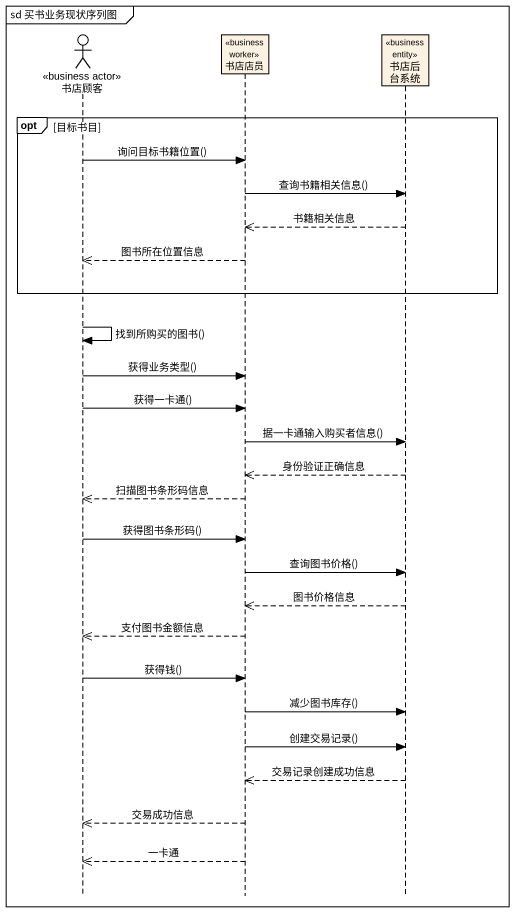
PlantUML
@startuml
mainframe sd 买书业务现状序列图
hide footbox
actor 书店顾客 <<business actor>>
participant 书店店员 <<business worker>>
participant 书店后台系统 <<business entity>>

opt 目标书目
  书店顾客 -> 书店店员 : 询问目标书籍位置()
  书店店员 -> 书店后台系统 : 查询书籍相关信息()
  书店后台系统 -->> 书店店员 : 书籍相关信息
  书店店员 -->> 书店顾客 : 图书所在位置信息
end
书店顾客 -> 书店顾客 : 找到所购买的图书()
书店顾客 -> 书店店员 : 获得业务类型()
书店顾客 -> 书店店员 : 获得一卡通()
书店店员 -> 书店后台系统 : 据一卡通输入购买者信息()
书店后台系统 -->> 书店店员 : 身份验证正确信息
书店店员 -->> 书店顾客 : 扫描图书条形码信息
书店顾客 -> 书店店员 : 获得图书条形码()
书店店员 -> 书店后台系统 : 查询图书价格()
书店后台系统 -->> 书店店员 : 图书价格信息
书店店员 -->> 书店顾客 : 支付图书金额信息
书店顾客 -> 书店店员 : 获得钱()
书店店员 -> 书店后台系统 : 减少图书库存()
书店店员 -> 书店后台系统 : 创建交易记录()
书店后台系统 -->> 书店店员 : 交易记录创建成功信息
书店店员 -->> 书店顾客 : 交易成功信息
书店店员 -->> 书店顾客 : 一卡通
@enduml
